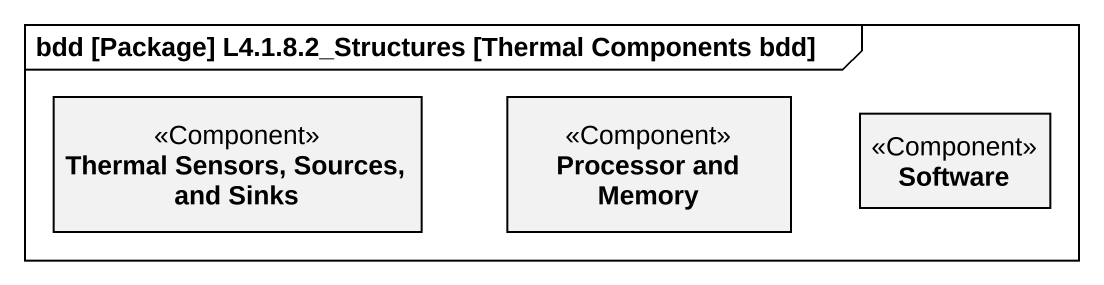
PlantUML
@startuml
mainframe bdd [Package] L4.1.8.2_Structures [Thermal Components bdd]
hide circle
hide empty members
class "Thermal Sensors, Sources, and Sinks" as Thermal_Sensors_Sources_and <<Component>>
class "Processor and Memory" as Processor_and_Memory <<Component>>
class Software <<Component>>
@enduml
